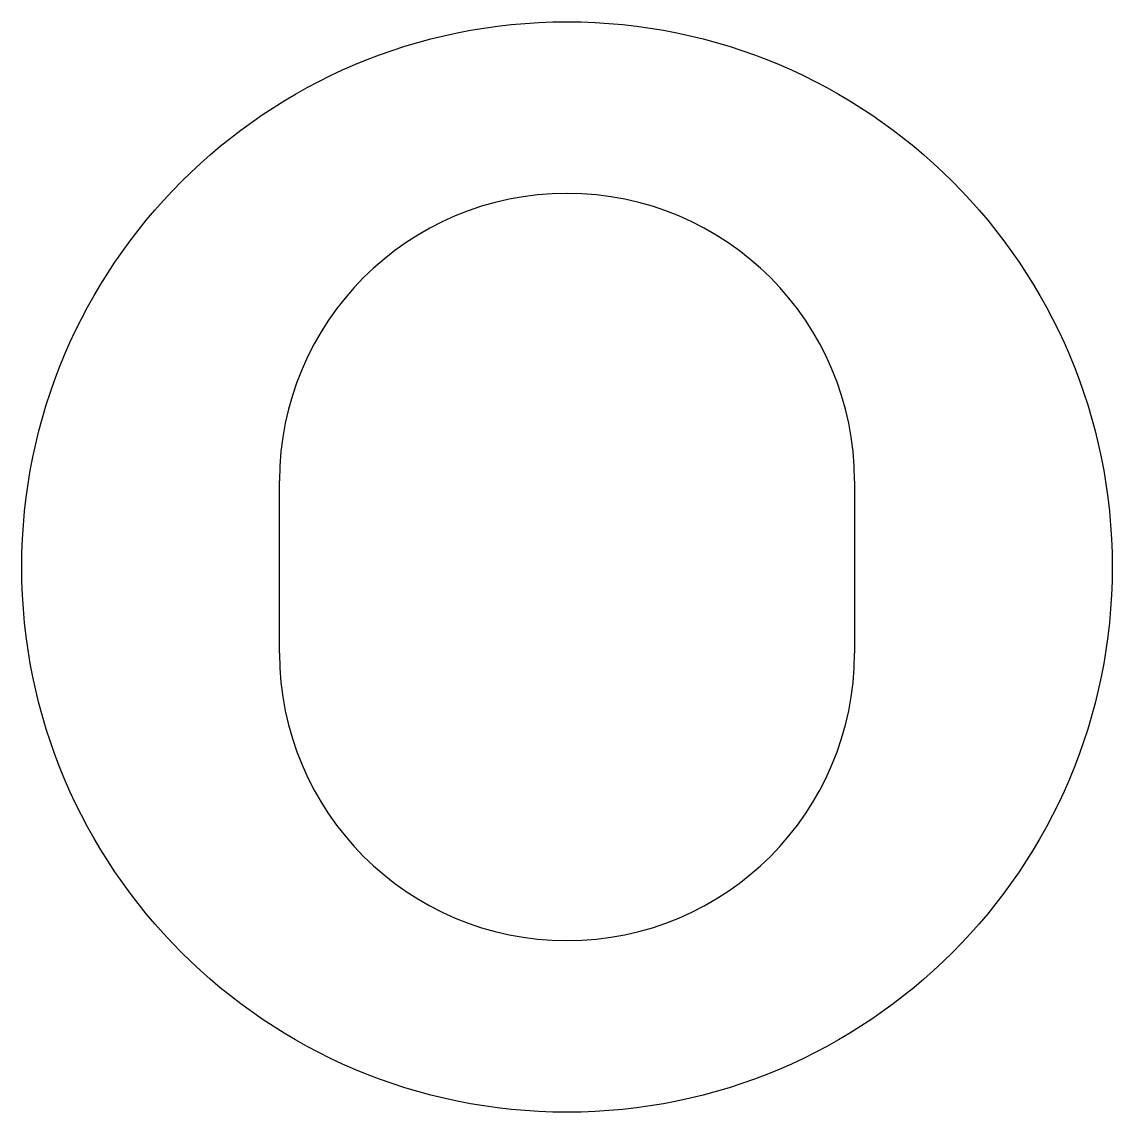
# Model space of a CAD drawing. Header units: millimetres. Extents: x -110 to 110, y -110 to 110.
import ezdxf

# ---------------------------------------------------------------- set-up
doc = ezdxf.new("R2010")
doc.units = ezdxf.units.MM

msp = doc.modelspace()

# ---------------------------------------------------------------- linework, layer by layer
at = {"layer": 'CUT'}
for p, q in [((-58.075, -17.375), (-58.075, 17.375)), ((58.075, 17.375), (58.075, -17.375))]:
    msp.add_line(p, q, dxfattribs=at)
msp.add_circle((0, 0), 110.1, dxfattribs=at)
for centre, start, end in [((0, 17.375), 0, 180), ((0, -17.375), -180, 0)]:
    msp.add_arc(centre, 58.075, start, end, dxfattribs=at)

doc.saveas('drawing.dxf')
